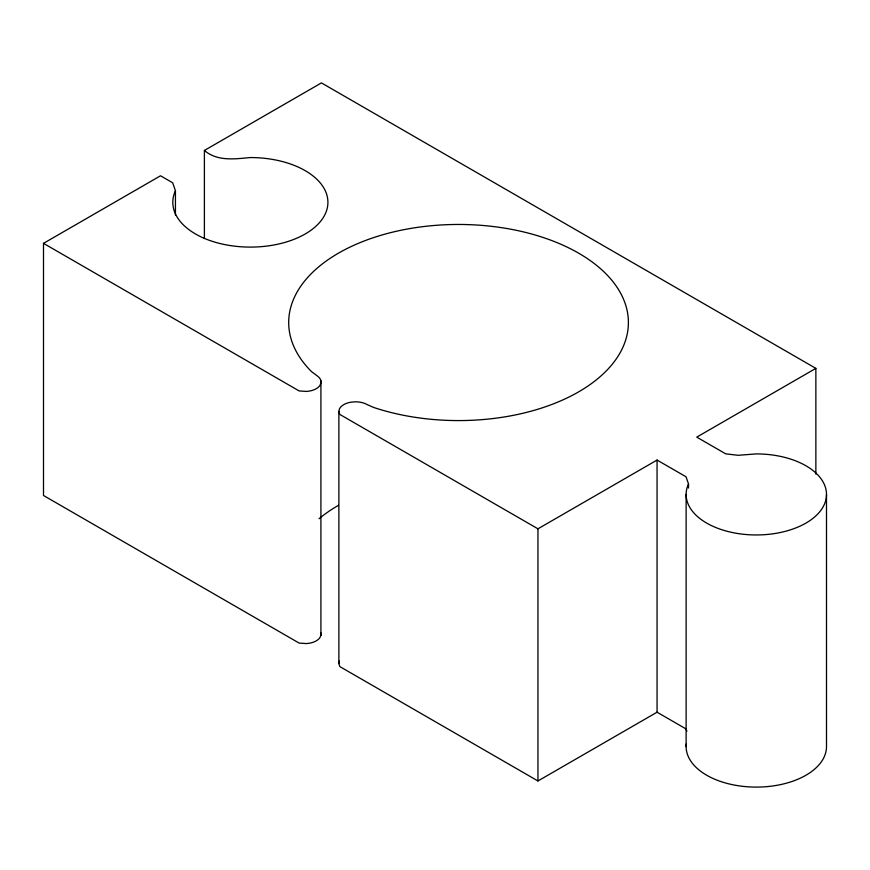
<?xml version="1.0" encoding="UTF-8"?>
<svg xmlns="http://www.w3.org/2000/svg" width="870" height="870" viewBox="0 0 870 870"><rect width="100%" height="100%" fill="white"/><g stroke="black" fill="none" stroke-linecap="round" stroke-linejoin="round"><path stroke-width="1.3" d="M686.865 731.322L686.038 728.929L657.057 712.204L537.954 780.966L339.822 666.583L338.876 663.56L338.876 411.412L339.441 408.933A16.628 9.603 0 0 1 351.208 402.147L355.504 401.82A16.628 9.603 0 0 1 367.271 404.626L373.621 407.443A169.846 98.06 0 0 0 625.813 339.55A169.846 98.06 0 0 0 429.051 225.95A169.846 98.06 0 0 0 311.449 371.555L317.648 376.21A16.486 9.516 0 0 1 320.921 383.257L319.801 385.649A16.486 9.516 0 0 1 310.884 390.804L306.719 391.446L299.128 390.935L43.5 243.35L43.5 495.498L299.128 643.082L306.719 643.593L310.884 642.952A16.486 9.516 0 0 0 319.801 637.797L320.921 635.394L320.921 380.766M338.876 663.56L339.441 661.08M43.5 243.35L160.526 175.783L172.695 182.82L175.435 190.737L175.435 215.14M204.396 238.576L204.396 150.456L321.421 82.9L815.864 368.369L815.864 474.106M338.876 411.412L339.822 414.435L537.954 528.819L657.057 460.056L686.038 476.782L688.518 483.948L688.518 488.016M815.864 368.369L696.761 437.131L725.732 453.857L738.151 455.293L756.313 453.912A70.187 40.52 0 0 1 826.228 497.966A70.187 40.52 0 0 1 744.133 534.343A70.187 40.52 0 0 1 688.518 483.948M204.396 150.456C217.348 161.57 234.769 158.992 250.353 157.546A77.56 44.783 0 0 1 327.62 206.223A77.56 44.783 0 0 1 236.89 246.417A77.56 44.783 0 0 1 175.435 190.737M826.5 494.432L826.5 746.58A70.187 40.52 0 0 1 754.029 787.078A70.187 40.52 0 0 1 686.278 743.948M686.125 494.432L686.125 746.58M657.057 460.056L657.057 712.204M537.954 528.819L537.954 780.966M319.051 518.727A169.846 98.06 0 0 1 338.441 505.329M320.921 632.914A16.486 9.516 0 0 1 320.921 635.394"/></g></svg>
